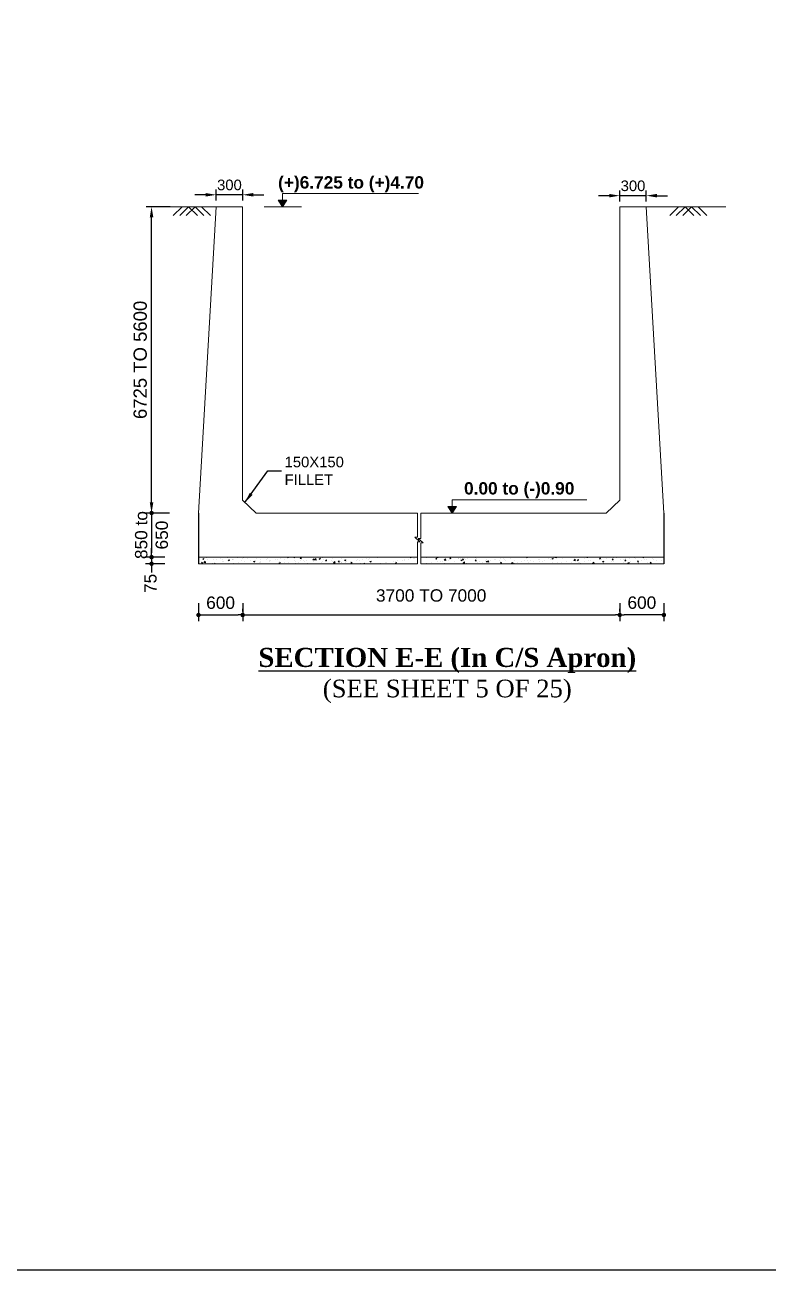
# Model space of a CAD drawing. Extents: x -358915 to 1258323, y -1667244 to -305611.
# Drawn here: x 357326 to 365743, y -1486904 to -1472801 of the extents above; entities that cross this region are included whole.
import ezdxf

# ---------------------------------------------------------------- set-up
doc = ezdxf.new("R2010")
doc.units = 0
doc.header["$LTSCALE"] = 300
doc.header["$MEASUREMENT"] = 0
doc.layers.get('0').update_dxf_attribs({"linetype": 'CONTINUOUS'})
doc.layers.get('DEFPOINTS').update_dxf_attribs({"linetype": 'CONTINUOUS'})
for name, color, linetype in [('Box', 7, 'CONTINUOUS'), ('LINE', 7, 'CONTINUOUS'), ('TXT', 7, 'CONTINUOUS')]:
    doc.layers.add(name, color=color, linetype=linetype)
doc.layers.add('Dim', color=7, linetype='CONTINUOUS', lineweight=9)
doc.layers.add('HATCH', color=252, linetype='CONTINUOUS', lineweight=5)
doc.styles.add('Arial', font='arial.ttf')
doc.styles.add('DIM', font='isocp3.shx')
doc.dimstyles.new('dim_60', dxfattribs={"dimtxt": 120, "dimasz": 120, "dimexe": 60, "dimexo": 60, "dimgap": 50, "dimtad": 1, "dimdec": 0, "dimzin": 0, "dimdsep": 46, "dimtxsty": 'DIM', "dimcen": 0.09, "dimclrd": 5, "dimclre": 5, "dimclrt": 7, "dimadec": 0, "dimazin": 0, "dimtfac": 1, "dimtdec": 0, "dimtmove": 0, "dimatfit": 3, "dimfxl": 1, "dimtolj": 1, "dimtzin": 0, "dimarcsym": 0})
doc.dimstyles.new('dim_70', dxfattribs={"dimtxt": 140, "dimasz": 140, "dimexe": 70, "dimexo": 40, "dimgap": 50, "dimtad": 1, "dimdec": 0, "dimzin": 0, "dimdsep": 46, "dimtxsty": 'Arial', "dimcen": 0.09, "dimclrd": 5, "dimclre": 5, "dimclrt": 7, "dimadec": 0, "dimazin": 0, "dimtfac": 1, "dimtdec": 0, "dimtmove": 0, "dimatfit": 3, "dimfxl": 1, "dimtolj": 1, "dimtzin": 0, "dimarcsym": 0})

# ---------------------------------------------------------------- blocks, each defined once
blk = doc.blocks.new('_Dot')
at = {"color": 0, "linetype": 'ByBlock', "lineweight": -2}
blk.add_line((-0.5, 0), (-1, 0), dxfattribs=at)
at = {"color": 0, "linetype": 'ByBlock', "const_width": 0.5}
blk.add_lwpolyline([(-0.25, 0, 1), (0.25, 0, 1)], format="xyb", close=True, dxfattribs=at)
blk = doc.blocks.new('*D329')
at = {"layer": 'Box', "color": 5, "lineweight": -2, "transparency": 16777216}
for p, q in [((358760, -1478779), (358760, -1478729)), ((358911, -1478829), (358690, -1478829)), ((358911, -1478904), (358690, -1478904)), ((358760, -1478829), (358760, -1478904)), ((358760, -1478954), (358760, -1479004))]:
    blk.add_line(p, q, dxfattribs=at)
at = {"layer": 'DEFPOINTS', "color": 0, "transparency": 16777216}
for p in [(358760, -1478904), (358951, -1478829), (358951, -1478904)]:
    blk.add_point(p, dxfattribs=at)
at = {"layer": 'Box', "color": 5, "lineweight": -2, "transparency": 16777216, "xscale": 50, "yscale": 50, "zscale": 50}
for p, rotation in [((358760, -1478829), 270), ((358760, -1478904), 90)]:
    blk.add_blockref('_Dot', p, dxfattribs=dict(at, rotation=rotation))
at = {"layer": 'Box', "color": 7, "transparency": 16777216, "insert": (358748, -1479126), "char_height": 140, "attachment_point": 5, "rotation": 90, "style": 'Arial'}
blk.add_mtext('\\A1;75', dxfattribs=at)
blk = doc.blocks.new('*D330')
at = {"layer": 'DEFPOINTS', "color": 0, "transparency": 16777216}
for p in [(359492, -1474725), (359492, -1474850), (359792, -1474850)]:
    blk.add_point(p, dxfattribs=at)
at = {"layer": 'Dim', "color": 5, "lineweight": -2, "transparency": 16777216}
for p, q in [((359492, -1474790), (359492, -1474665)), ((359792, -1474790), (359792, -1474665)), ((359372, -1474725), (359252, -1474725)), ((359792, -1474725), (359492, -1474725)), ((359912, -1474725), (360032, -1474725))]:
    blk.add_line(p, q, dxfattribs=at)
at = {"layer": 'Dim', "color": 5, "transparency": 16777216}
for points in [[(359372, -1474705), (359372, -1474745), (359492, -1474725)], [(359912, -1474705), (359912, -1474745), (359792, -1474725)]]:
    blk.add_solid(points, dxfattribs=at)
at = {"layer": 'Dim', "color": 7, "transparency": 16777216, "insert": (359642, -1474614), "char_height": 120, "attachment_point": 5, "style": 'Arial'}
blk.add_mtext('\\A1;300', dxfattribs=at)
blk = doc.blocks.new('*D331')
at = {"layer": 'Box', "color": 5, "lineweight": -2, "transparency": 16777216}
for p, q in [((359792, -1479444), (359792, -1479414)), ((359842, -1479484), (364013, -1479484)), ((364063, -1479444), (364063, -1479414))]:
    blk.add_line(p, q, dxfattribs=at)
at = {"layer": 'DEFPOINTS', "color": 0, "transparency": 16777216}
for p in [(359792, -1479484), (364063, -1479484), (364063, -1479484)]:
    blk.add_point(p, dxfattribs=at)
at = {"layer": 'Box', "color": 5, "lineweight": -2, "transparency": 16777216, "xscale": 50, "yscale": 50, "zscale": 50, "rotation": 180}
blk.add_blockref('_Dot', (359792, -1479484), dxfattribs=at)
at = {"layer": 'Box', "color": 5, "lineweight": -2, "transparency": 16777216, "xscale": 50, "yscale": 50, "zscale": 50}
blk.add_blockref('_Dot', (364063, -1479484), dxfattribs=at)
at = {"layer": 'Box', "color": 7, "transparency": 16777216, "insert": (361927, -1479264), "char_height": 140, "attachment_point": 5, "style": 'Arial'}
blk.add_mtext('\\A1;3700 TO 7000', dxfattribs=at)
blk = doc.blocks.new('*D332')
at = {"layer": 'DEFPOINTS', "color": 0, "transparency": 16777216}
for p in [(358760, -1474860), (359029, -1474860), (359024, -1478329)]:
    blk.add_point(p, dxfattribs=at)
at = {"layer": 'Dim', "color": 5, "lineweight": -2, "transparency": 16777216}
for p, q in [((358969, -1474860), (358700, -1474860)), ((358760, -1478209), (358760, -1474980)), ((358964, -1478329), (358700, -1478329))]:
    blk.add_line(p, q, dxfattribs=at)
at = {"layer": 'Dim', "color": 5, "transparency": 16777216}
for points in [[(358740, -1474980), (358780, -1474980), (358760, -1474860)], [(358740, -1478209), (358780, -1478209), (358760, -1478329)]]:
    blk.add_solid(points, dxfattribs=at)
at = {"layer": 'Dim', "color": 7, "transparency": 16777216, "insert": (358632, -1476595), "char_height": 150, "attachment_point": 5, "rotation": 90, "style": 'Arial'}
blk.add_mtext('\\A1;6725 TO 5600', dxfattribs=at)
blk = doc.blocks.new('*D333')
at = {"layer": 'Box', "color": 5, "lineweight": -2, "transparency": 16777216}
for p, q in [((358828, -1478329), (358690, -1478329)), ((358760, -1478379), (358760, -1478779)), ((358828, -1478829), (358690, -1478829))]:
    blk.add_line(p, q, dxfattribs=at)
at = {"layer": 'DEFPOINTS', "color": 0, "transparency": 16777216}
for p in [(358868, -1478329), (358760, -1478829), (358868, -1478829)]:
    blk.add_point(p, dxfattribs=at)
at = {"layer": 'Box', "color": 5, "lineweight": -2, "transparency": 16777216, "xscale": 50, "yscale": 50, "zscale": 50}
for p, rotation in [((358760, -1478329), 90), ((358760, -1478829), 270)]:
    blk.add_blockref('_Dot', p, dxfattribs=dict(at, rotation=rotation))
at = {"layer": 'Box', "color": 7, "transparency": 16777216, "insert": (358760, -1478579), "char_height": 140, "attachment_point": 5, "rotation": 90, "style": 'Arial'}
blk.add_mtext('\\A1;850 to\\P650', dxfattribs=at)
blk = doc.blocks.new('*D334')
at = {"layer": 'Box', "color": 5, "lineweight": -2, "transparency": 16777216}
for p, q in [((359292, -1479349), (359292, -1479554)), ((359792, -1479349), (359792, -1479554)), ((359342, -1479484), (359742, -1479484))]:
    blk.add_line(p, q, dxfattribs=at)
at = {"layer": 'DEFPOINTS', "color": 0, "transparency": 16777216}
for p in [(359292, -1479309), (359792, -1479309), (359792, -1479484)]:
    blk.add_point(p, dxfattribs=at)
at = {"layer": 'Box', "color": 5, "lineweight": -2, "transparency": 16777216, "xscale": 50, "yscale": 50, "zscale": 50, "rotation": 180}
blk.add_blockref('_Dot', (359292, -1479484), dxfattribs=at)
at = {"layer": 'Box', "color": 5, "lineweight": -2, "transparency": 16777216, "xscale": 50, "yscale": 50, "zscale": 50}
blk.add_blockref('_Dot', (359792, -1479484), dxfattribs=at)
at = {"layer": 'Box', "color": 7, "transparency": 16777216, "insert": (359542, -1479346), "char_height": 140, "attachment_point": 5, "style": 'Arial'}
blk.add_mtext('\\A1;600', dxfattribs=at)
blk = doc.blocks.new('*D335')
at = {"layer": 'Box', "color": 5, "lineweight": -2, "transparency": 16777216}
for p, q in [((364063, -1479349), (364063, -1479554)), ((364563, -1479349), (364563, -1479554)), ((364513, -1479484), (364113, -1479484))]:
    blk.add_line(p, q, dxfattribs=at)
at = {"layer": 'DEFPOINTS', "color": 0, "transparency": 16777216}
for p in [(364063, -1479309), (364563, -1479309), (364063, -1479484)]:
    blk.add_point(p, dxfattribs=at)
at = {"layer": 'Box', "color": 5, "lineweight": -2, "transparency": 16777216, "xscale": 50, "yscale": 50, "zscale": 50, "rotation": 180}
blk.add_blockref('_Dot', (364063, -1479484), dxfattribs=at)
at = {"layer": 'Box', "color": 5, "lineweight": -2, "transparency": 16777216, "xscale": 50, "yscale": 50, "zscale": 50}
blk.add_blockref('_Dot', (364563, -1479484), dxfattribs=at)
at = {"layer": 'Box', "color": 7, "transparency": 16777216, "insert": (364313, -1479345), "char_height": 140, "attachment_point": 5, "style": 'Arial'}
blk.add_mtext('\\A1;600', dxfattribs=at)
blk = doc.blocks.new('*D1509')
at = {"layer": 'DEFPOINTS', "color": 0, "transparency": 16777216}
for p in [(364063, -1474735), (364063, -1474860), (364363, -1474860)]:
    blk.add_point(p, dxfattribs=at)
at = {"layer": 'Dim', "color": 5, "lineweight": -2, "transparency": 16777216}
for p, q in [((364063, -1474800), (364063, -1474675)), ((364363, -1474800), (364363, -1474675)), ((363943, -1474735), (363823, -1474735)), ((364363, -1474735), (364063, -1474735)), ((364483, -1474735), (364603, -1474735))]:
    blk.add_line(p, q, dxfattribs=at)
at = {"layer": 'Dim', "color": 5, "transparency": 16777216}
for points in [[(363943, -1474715), (363943, -1474755), (364063, -1474735)], [(364483, -1474715), (364483, -1474755), (364363, -1474735)]]:
    blk.add_solid(points, dxfattribs=at)
at = {"layer": 'Dim', "color": 7, "transparency": 16777216, "insert": (364213, -1474624), "char_height": 120, "attachment_point": 5, "style": 'Arial'}
blk.add_mtext('\\A1;300', dxfattribs=at)

msp = doc.modelspace()

# ---------------------------------------------------------------- hatches: boundary and pattern name
at = {"layer": 'Dim', "ltscale": 500}
h = msp.add_hatch(color=15, dxfattribs=at)
h.dxf.hatch_style = 1
h.paths.add_polyline_path([(360242.2, -1474786.2), (360192.5, -1474786.2), (360242.2, -1474860.1)])
h.paths.add_polyline_path([(360291.9, -1474786.2), (360242.2, -1474786.2), (360242.2, -1474860.1)])
h = msp.add_hatch(color=15, dxfattribs=at)
h.dxf.hatch_style = 1
h.paths.add_polyline_path([(362163.5, -1478255.2), (362113.8, -1478255.2), (362163.5, -1478329.1)])
h.paths.add_polyline_path([(362213.2, -1478255.2), (362163.5, -1478255.2), (362163.5, -1478329.1)])

# ---------------------------------------------------------------- linework, layer by layer
at = {"color": 7, "lineweight": 15}
for p, q in [((359291.7, -1478329.1), (359491.7, -1474860.1)), ((359491.7, -1474860.1), (359791.7, -1474860.1)), ((359791.7, -1478184.7), (359791.7, -1474860.1)), ((364362.7, -1474860.1), (364062.7, -1474860.1)), ((364062.7, -1478184.7), (364062.7, -1474860.1)), ((364562.7, -1478329.1), (364362.7, -1474860.1)), ((359791.7, -1478184.7), (359946.6, -1478329.1)), ((364062.7, -1478184.7), (363907.8, -1478329.1)), ((359946.6, -1478329.1), (361773, -1478329.1)), ((361810.7, -1478329.1), (363907.8, -1478329.1)), ((359291.7, -1478829.1), (361773, -1478829.1)), ((359291.7, -1478904.1), (361773, -1478904.1)), ((361810.7, -1478829.1), (364562.7, -1478829.1)), ((361810.7, -1478904.1), (364562.7, -1478904.1))]:
    msp.add_line(p, q, dxfattribs=at)
at = {"layer": 'Dim', "ltscale": 500}
for points in [[(360242.2, -1474860.1), (360192.5, -1474786.2), (360291.9, -1474786.2)], [(362163.5, -1478329.1), (362213.2, -1478255.2), (362113.8, -1478255.2)]]:
    msp.add_lwpolyline(points, close=True, dxfattribs=at)
for points in [[(360242.2, -1474786.2), (360242.2, -1474710.3), (361783.2, -1474710.3)], [(362163.5, -1478255.2), (362163.5, -1478179.3), (363689.4, -1478179.3)]]:
    msp.add_lwpolyline(points, dxfattribs=at)
at = {"layer": 'Dim', "lineweight": 15}
for points in [[(361773, -1478329.1), (361773, -1478604), (361742.4, -1478604), (361798.7, -1478655.7), (361773, -1478655.7), (361773, -1478904.1)], [(361810.7, -1478329.1), (361810.7, -1478617), (361780.1, -1478617), (361836.4, -1478668.7), (361810.7, -1478668.7), (361810.7, -1478904.1)]]:
    msp.add_lwpolyline(points, dxfattribs=at)
at = {"layer": 'HATCH', "color": 8, "lineweight": 15}
for p, q in [((358885.3, -1474860.1), (359491.7, -1474860.1)), ((360034, -1474860.1), (360457.6, -1474860.1)), ((365262.7, -1474860.1), (364362.7, -1474860.1))]:
    msp.add_line(p, q, dxfattribs=at)
for points in [[(359106.4, -1474860.1), (359006.6, -1474960)], [(359180, -1474860.1), (359080.1, -1474960)], [(359253.5, -1474860.1), (359153.6, -1474960)], [(359180, -1474860.1), (359279.8, -1474960)], [(359253.5, -1474860.1), (359353.3, -1474960)], [(359327, -1474860.1), (359426.9, -1474960)], [(364729, -1474860.1), (364629.1, -1474960)], [(364802.5, -1474860.1), (364702.7, -1474960)], [(364876.1, -1474860.1), (364776.2, -1474960)], [(364802.5, -1474860.1), (364902.4, -1474960)], [(364876.1, -1474860.1), (364975.9, -1474960)], [(364949.6, -1474860.1), (365049.5, -1474960)]]:
    msp.add_lwpolyline(points, dxfattribs=at)
at = {"layer": 'LINE'}
for p, q in [((359291.7, -1478329.1), (359291.7, -1478904.1)), ((364562.7, -1478329.1), (364562.7, -1478904.1))]:
    msp.add_line(p, q, dxfattribs=at)
at = {"layer": 'LINE', "color": 2, "lineweight": 15}
for p, q in [((359324.5, -1478896), (359334.1, -1478884.5)), ((359324.5, -1478896), (359336.4, -1478897)), ((359336.4, -1478897), (359334.1, -1478884.5)), ((359339.9, -1478847.8), (359353.9, -1478842.4)), ((359339.9, -1478847.8), (359349.8, -1478854.5)), ((359349.8, -1478854.5), (359353.9, -1478842.4)), ((359352.2, -1478889), (359370, -1478891.7)), ((359352.3, -1478888.9), (359367.8, -1478872.6)), ((359352.4, -1478846.5), (359352.4, -1478846.5)), ((359364.7, -1478869.6), (359364.7, -1478869.6)), ((359370, -1478891.7), (359367.8, -1478872.7)), ((359375.4, -1478902.5), (359375.4, -1478902.5)), ((359377.8, -1478835.9), (359377.8, -1478835.9)), ((359398.2, -1478852.5), (359398.2, -1478852.5)), ((359446.1, -1478896.4), (359446.1, -1478896.4)), ((359459.1, -1478851), (359459.1, -1478851)), ((359471.6, -1478904.1), (359477.5, -1478897.1)), ((359478.8, -1478904.1), (359477.5, -1478897.1)), ((359478, -1478888.4), (359478, -1478888.4)), ((359491.1, -1478853), (359491.1, -1478853)), ((359514.8, -1478832.5), (359514.8, -1478832.5)), ((359541.1, -1478846.4), (359541.1, -1478846.4)), ((359562.7, -1478876.4), (359562.7, -1478876.4)), ((359565.9, -1478855.6), (359565.9, -1478855.6)), ((359579.1, -1478875.6), (359579.1, -1478875.6)), ((359616.9, -1478836.4), (359616.9, -1478836.4)), ((359627.3, -1478863.8), (359641.3, -1478858.4)), ((359627.3, -1478863.8), (359637.3, -1478870.5)), ((359630.5, -1478833.2), (359630.5, -1478833.2)), ((359637.3, -1478870.5), (359641.3, -1478858.4)), ((359672.7, -1478860.1), (359672.7, -1478860.1)), ((359679.4, -1478856.4), (359679.4, -1478856.4)), ((359682.9, -1478860.6), (359682.9, -1478860.6)), ((359690.6, -1478898.7), (359690.6, -1478898.7)), ((359737.3, -1478837.7), (359737.3, -1478837.7)), ((359740.6, -1478892.1), (359740.6, -1478892.1)), ((359779.4, -1478864.6), (359779.4, -1478864.6)), ((359785.6, -1478846.5), (359785.6, -1478846.5)), ((359796, -1478836.4), (359796, -1478836.4)), ((359816.4, -1478882.1), (359816.4, -1478882.1)), ((359844, -1478842.2), (359844, -1478842.2)), ((359884.2, -1478900.3), (359884.2, -1478900.3)), ((359886.2, -1478869.1), (359886.2, -1478869.1)), ((359886.6, -1478833.7), (359886.6, -1478833.7)), ((359914.7, -1478879.8), (359928.7, -1478874.4)), ((359914.7, -1478879.8), (359924.7, -1478886.5)), ((359924.7, -1478886.5), (359928.7, -1478874.4)), ((359942.7, -1478865.5), (359942.7, -1478865.5)), ((359950.8, -1478846.7), (359950.8, -1478846.7)), ((359988.1, -1478885.3), (359988.1, -1478885.3)), ((359989, -1478886.4), (359989, -1478886.4)), ((359992.8, -1478858.9), (359992.8, -1478858.9)), ((359993, -1478873.6), (359993, -1478873.6)), ((360057.6, -1478851.2), (360057.6, -1478851.2)), ((360068.5, -1478848.9), (360068.5, -1478848.9)), ((360090.8, -1478871.2), (360090.8, -1478871.2)), ((360099.7, -1478878.1), (360099.7, -1478878.1)), ((360105.7, -1478866.3), (360105.7, -1478866.3)), ((360164.3, -1478855.8), (360164.3, -1478855.8)), ((360191.8, -1478858.4), (360191.8, -1478858.4)), ((360194.8, -1478832.3), (360194.8, -1478832.3)), ((360202.2, -1478895.8), (360216.2, -1478890.4)), ((360202.2, -1478895.8), (360212.1, -1478902.5)), ((360206.5, -1478882.6), (360206.5, -1478882.6)), ((360212.1, -1478902.5), (360216.2, -1478890.4)), ((360222.3, -1478846.3), (360222.3, -1478846.3)), ((360268, -1478894.6), (360268, -1478894.6)), ((360271.1, -1478860.3), (360271.1, -1478860.3)), ((360295.7, -1478843.4), (360295.7, -1478843.4)), ((360300.9, -1478833.4), (360304.5, -1478829.1)), ((360300.9, -1478833.4), (360312.8, -1478834.5)), ((360312.8, -1478834.5), (360311.8, -1478829.1)), ((360313.3, -1478887.1), (360313.3, -1478887.1)), ((360370.2, -1478831.3), (360376, -1478829.1)), ((360370.2, -1478831.3), (360380.2, -1478838)), ((360377.9, -1478864.8), (360377.9, -1478864.8)), ((360380.2, -1478838), (360383.2, -1478829.1)), ((360394.3, -1478878), (360394.3, -1478878)), ((360395.9, -1478895.9), (360395.9, -1478895.9)), ((360398.4, -1478829.3), (360398.4, -1478829.3)), ((360409.3, -1478829.1), (360410.7, -1478829.3)), ((360410.7, -1478829.3), (360410.7, -1478829.1)), ((360420, -1478891.6), (360420, -1478891.6)), ((360444.3, -1478846), (360454, -1478834.5)), ((360444.3, -1478846), (360456.3, -1478847)), ((360444.4, -1478871.4), (360444.4, -1478871.4)), ((360456.3, -1478847), (360454, -1478834.5)), ((360484.6, -1478869.3), (360484.6, -1478869.3)), ((360497, -1478883.1), (360497, -1478883.1)), ((360520.1, -1478861.4), (360520.1, -1478861.4)), ((360526.8, -1478896.2), (360526.8, -1478896.2)), ((360587.8, -1478858.5), (360597.4, -1478847)), ((360587.8, -1478858.5), (360599.7, -1478859.6)), ((360591.4, -1478873.8), (360591.4, -1478873.8)), ((360599.7, -1478859.6), (360597.4, -1478847)), ((360600.8, -1478868.1), (360600.8, -1478868.1)), ((360606.4, -1478859.6), (360622, -1478843.3)), ((360606.4, -1478859.7), (360624.2, -1478862.4)), ((360624.2, -1478862.4), (360621.9, -1478843.4)), ((360633.5, -1478900.7), (360633.5, -1478900.7)), ((360646.5, -1478844.8), (360646.5, -1478844.8)), ((360657.6, -1478847.3), (360671.6, -1478842)), ((360657.6, -1478847.3), (360667.6, -1478854)), ((360667.6, -1478854), (360671.6, -1478842)), ((360680.6, -1478885.6), (360680.6, -1478885.6)), ((360696.5, -1478838.2), (360696.5, -1478838.2)), ((360698.1, -1478878.3), (360698.1, -1478878.3)), ((360703.5, -1478854), (360703.5, -1478854)), ((360731.2, -1478871.1), (360740.9, -1478859.6)), ((360731.2, -1478871.1), (360743.2, -1478872.1)), ((360743.2, -1478872.1), (360740.9, -1478859.6)), ((360797.2, -1478865.5), (360797.2, -1478865.5)), ((360804.5, -1478841.2), (360804.5, -1478841.2)), ((360804.9, -1478882.8), (360804.9, -1478882.8)), ((360819.8, -1478892.8), (360837.6, -1478895.5)), ((360819.9, -1478892.7), (360835.5, -1478876.4)), ((360837.6, -1478895.5), (360835.4, -1478876.5)), ((360846, -1478890.5), (360846, -1478890.5)), ((360874.7, -1478883.6), (360884.3, -1478872.1)), ((360874.7, -1478883.6), (360886.6, -1478884.7)), ((360886.6, -1478884.7), (360884.3, -1478872.1)), ((360896, -1478883.9), (360896, -1478883.9)), ((360906, -1478892.8), (360906, -1478892.8)), ((360911.7, -1478887.3), (360911.7, -1478887.3)), ((360913.9, -1478845.5), (360913.9, -1478845.5)), ((360945.1, -1478863.3), (360959.1, -1478858)), ((360945.1, -1478863.3), (360955, -1478870.1)), ((360955, -1478870.1), (360959.1, -1478858)), ((360961.8, -1478889.4), (360961.8, -1478889.4)), ((360971.8, -1478873.9), (360971.8, -1478873.9)), ((361008.7, -1478878.7), (361008.7, -1478878.7)), ((361018.1, -1478896.2), (361027.8, -1478884.7)), ((361018.1, -1478896.2), (361030.1, -1478897.2)), ((361018.4, -1478891.8), (361018.4, -1478891.8)), ((361030.1, -1478897.2), (361027.8, -1478884.7)), ((361078.4, -1478869.4), (361078.4, -1478869.4)), ((361098.1, -1478857.3), (361098.1, -1478857.3)), ((361109.7, -1478865.9), (361109.7, -1478865.9)), ((361125.2, -1478896.4), (361125.2, -1478896.4)), ((361148.2, -1478850.7), (361148.2, -1478850.7)), ((361165.5, -1478904.1), (361171.2, -1478897.2)), ((361172.5, -1478904.1), (361171.2, -1478897.2)), ((361195.1, -1478849.4), (361195.1, -1478849.4)), ((361213.6, -1478850.9), (361213.6, -1478850.9)), ((361223.9, -1478840.7), (361223.9, -1478840.7)), ((361232, -1478900.9), (361232, -1478900.9)), ((361232.5, -1478879.4), (361246.5, -1478874)), ((361232.5, -1478879.4), (361242.4, -1478886.1)), ((361242.4, -1478886.1), (361246.5, -1478874)), ((361297.6, -1478903), (361297.6, -1478903)), ((361311.7, -1478829.4), (361311.7, -1478829.4)), ((361313.8, -1478903.4), (361313.8, -1478903.4)), ((361316.3, -1478836.9), (361316.3, -1478836.9)), ((361347.7, -1478896.4), (361347.7, -1478896.4)), ((361388.1, -1478899.4), (361388.1, -1478899.4)), ((361414.9, -1478890.6), (361414.9, -1478890.6)), ((361423.4, -1478886.4), (361423.4, -1478886.4)), ((361504.7, -1478879.3), (361504.7, -1478879.3)), ((361518.7, -1478875.6), (361518.7, -1478875.6)), ((361519.9, -1478895.4), (361533.9, -1478890)), ((361519.9, -1478895.4), (361529.9, -1478902.1)), ((361529.9, -1478902.1), (361533.9, -1478890)), ((361549.7, -1478869.8), (361549.7, -1478869.8)), ((361599.8, -1478863.2), (361599.8, -1478863.2)), ((361621.4, -1478859.3), (361621.4, -1478859.3)), ((361621.4, -1478861.6), (361621.4, -1478861.6)), ((361675.5, -1478853.2), (361675.5, -1478853.2)), ((361688, -1478830.9), (361692.6, -1478829.1)), ((361688, -1478830.9), (361697.9, -1478837.6)), ((361697.9, -1478837.6), (361700.8, -1478829.1)), ((361722.4, -1478848.8), (361722.4, -1478848.8)), ((361738, -1478839.3), (361738, -1478839.3)), ((361823.9, -1478900.3), (361823.9, -1478900.3)), ((361826.3, -1478833.8), (361826.3, -1478833.8)), ((361851.9, -1478830), (361851.9, -1478830)), ((361860.5, -1478830.3), (361878.3, -1478833.1)), ((361860.6, -1478830.3), (361861.7, -1478829.1)), ((361875, -1478898.9), (361875, -1478898.9)), ((361878.3, -1478833.1), (361877.9, -1478829.1)), ((361926.6, -1478886.3), (361926.6, -1478886.3)), ((361975.4, -1478846.9), (361989.4, -1478841.5)), ((361975.4, -1478846.9), (361985.3, -1478853.6)), ((361985.3, -1478853.6), (361989.4, -1478841.5)), ((361994.5, -1478833.6), (361998.3, -1478829.1)), ((361994.5, -1478833.6), (362006.5, -1478834.6)), ((362001.4, -1478882.3), (362001.4, -1478882.3)), ((362006.5, -1478834.6), (362005.5, -1478829.1)), ((362018.3, -1478830.2), (362018.3, -1478830.2)), ((362027.6, -1478873.5), (362027.6, -1478873.5)), ((362051.4, -1478875.7), (362051.4, -1478875.7)), ((362074, -1478863.5), (362091.8, -1478866.2)), ((362074.1, -1478863.4), (362089.6, -1478847.1)), ((362079.7, -1478898.6), (362079.7, -1478898.6)), ((362091.8, -1478866.2), (362089.6, -1478847.2)), ((362125, -1478834.8), (362125, -1478834.8)), ((362127.2, -1478865.7), (362127.2, -1478865.7)), ((362131.5, -1478858.5), (362131.5, -1478858.5)), ((362138, -1478846.1), (362147.6, -1478834.6)), ((362138, -1478846.1), (362149.9, -1478847.2)), ((362149.9, -1478847.2), (362147.6, -1478834.6)), ((362196.3, -1478878.5), (362196.3, -1478878.5)), ((362231.8, -1478839.3), (362231.8, -1478839.3)), ((362234.2, -1478844.4), (362234.2, -1478844.4)), ((362253.5, -1478849.1), (362253.5, -1478849.1)), ((362262.8, -1478862.9), (362276.8, -1478857.5)), ((362262.8, -1478862.9), (362272.8, -1478869.6)), ((362272.8, -1478869.6), (362276.8, -1478857.5)), ((362281.4, -1478858.7), (362291.1, -1478847.2)), ((362281.4, -1478858.7), (362293.4, -1478859.7)), ((362287.4, -1478896.6), (362305.2, -1478899.3)), ((362287.5, -1478896.5), (362303.1, -1478880.2)), ((362293.4, -1478859.7), (362291.1, -1478847.2)), ((362305.2, -1478899.3), (362303, -1478880.3)), ((362303.5, -1478842.5), (362303.5, -1478842.5)), ((362312.9, -1478858.5), (362312.9, -1478858.5)), ((362332.7, -1478898.2), (362332.7, -1478898.2)), ((362335.2, -1478831.6), (362335.2, -1478831.6)), ((362338.6, -1478843.8), (362338.6, -1478843.8)), ((362360.9, -1478902.4), (362360.9, -1478902.4)), ((362379.3, -1478832.5), (362379.3, -1478832.5)), ((362424.9, -1478871.2), (362434.5, -1478859.7)), ((362424.9, -1478871.2), (362436.9, -1478872.3)), ((362429.6, -1478838.5), (362429.6, -1478838.5)), ((362436.9, -1478872.3), (362434.5, -1478859.7)), ((362436.6, -1478883.2), (362436.6, -1478883.2)), ((362445.3, -1478848.3), (362445.3, -1478848.3)), ((362453, -1478894.8), (362453, -1478894.8)), ((362477.5, -1478882.4), (362477.5, -1478882.4)), ((362503.1, -1478888.2), (362503.1, -1478888.2)), ((362539.3, -1478869.1), (362539.3, -1478869.1)), ((362550.2, -1478878.9), (362564.2, -1478873.6)), ((362550.2, -1478878.9), (362560.2, -1478885.6)), ((362552.1, -1478852.8), (362552.1, -1478852.8)), ((362560.2, -1478885.6), (362564.2, -1478873.6)), ((362568.4, -1478883.8), (362578, -1478872.3)), ((362568.4, -1478883.8), (362580.3, -1478884.8)), ((362580.3, -1478884.8), (362578, -1478872.3)), ((362578.8, -1478878.2), (362578.8, -1478878.2)), ((362594.1, -1478862.4), (362594.1, -1478862.4)), ((362640.3, -1478856.3), (362640.3, -1478856.3)), ((362658.9, -1478857.3), (362658.9, -1478857.3)), ((362705.1, -1478861.6), (362705.1, -1478861.6)), ((362710.8, -1478842.4), (362710.8, -1478842.4)), ((362711.8, -1478896.3), (362721.4, -1478884.8)), ((362711.8, -1478896.3), (362723.8, -1478897.4)), ((362723.8, -1478897.4), (362721.4, -1478884.8)), ((362744.2, -1478841.3), (362744.2, -1478841.3)), ((362755.2, -1478855), (362755.2, -1478855)), ((362765.6, -1478861.8), (362765.6, -1478861.8)), ((362830.9, -1478845), (362830.9, -1478845)), ((362837.7, -1478894.9), (362851.7, -1478889.6)), ((362837.7, -1478894.9), (362847.6, -1478901.7)), ((362844.5, -1478893.8), (362844.5, -1478893.8)), ((362847.6, -1478901.7), (362851.7, -1478889.6)), ((362859.3, -1478904.1), (362864.9, -1478897.4)), ((362866.1, -1478904.1), (362864.9, -1478897.4)), ((362872.4, -1478866.3), (362872.4, -1478866.3)), ((362903.8, -1478892.3), (362903.8, -1478892.3)), ((362945.5, -1478881), (362945.5, -1478881)), ((362954.7, -1478900.7), (362954.7, -1478900.7)), ((362979.1, -1478870.8), (362979.1, -1478870.8)), ((363005.7, -1478830.4), (363009.2, -1478829.1)), ((363005.7, -1478830.4), (363015.7, -1478837.1)), ((363015.7, -1478837.1), (363018.4, -1478829.1)), ((363020.4, -1478872.3), (363020.4, -1478872.3)), ((363030.4, -1478890.7), (363030.4, -1478890.7)), ((363049.4, -1478866), (363049.4, -1478866)), ((363085.9, -1478875.4), (363085.9, -1478875.4)), ((363137.1, -1478852.3), (363137.1, -1478852.3)), ((363152, -1478851.9), (363152, -1478851.9)), ((363156.7, -1478874.1), (363156.7, -1478874.1)), ((363192.7, -1478879.9), (363192.7, -1478879.9)), ((363206.8, -1478867.5), (363206.8, -1478867.5)), ((363253.1, -1478839.1), (363253.1, -1478839.1)), ((363253.7, -1478832.3), (363253.7, -1478832.3)), ((363282.6, -1478857.5), (363282.6, -1478857.5)), ((363293.1, -1478846.5), (363307.1, -1478841.1)), ((363293.1, -1478846.5), (363303.1, -1478853.2)), ((363299.4, -1478884.4), (363299.4, -1478884.4)), ((363303.1, -1478853.2), (363307.1, -1478841.1)), ((363328.2, -1478834.1), (363333, -1478829.1)), ((363328.2, -1478834.1), (363345.9, -1478836.9)), ((363345.9, -1478836.9), (363345, -1478829.1)), ((363354.5, -1478890.7), (363354.5, -1478890.7)), ((363406.2, -1478888.9), (363406.2, -1478888.9)), ((363408.9, -1478840.9), (363408.9, -1478840.9)), ((363457.2, -1478876.6), (363457.2, -1478876.6)), ((363458.9, -1478834.3), (363458.9, -1478834.3)), ((363482.1, -1478903.2), (363482.1, -1478903.2)), ((363513, -1478893.4), (363513, -1478893.4)), ((363541.6, -1478867.3), (363559.4, -1478870)), ((363541.7, -1478867.2), (363557.3, -1478850.9)), ((363559.4, -1478870), (363557.2, -1478851)), ((363558.2, -1478863.8), (363558.2, -1478863.8)), ((363580.6, -1478862.5), (363594.6, -1478857.1)), ((363580.6, -1478862.5), (363590.5, -1478869.2)), ((363590.5, -1478869.2), (363594.6, -1478857.1)), ((363595.3, -1478891.6), (363595.3, -1478891.6)), ((363608.4, -1478886.6), (363608.4, -1478886.6)), ((363619.7, -1478897.9), (363619.7, -1478897.9)), ((363658.5, -1478880), (363658.5, -1478880)), ((363662.1, -1478848.8), (363662.1, -1478848.8)), ((363688.2, -1478833.7), (363692.1, -1478829.1)), ((363688.2, -1478833.7), (363700.2, -1478834.8)), ((363700.2, -1478834.8), (363699.1, -1478829.1)), ((363712, -1478871.5), (363712, -1478871.5)), ((363726.5, -1478902.4), (363726.5, -1478902.4)), ((363734.2, -1478870), (363734.2, -1478870)), ((363755.1, -1478900.3), (363770.7, -1478884)), ((363755.1, -1478900.4), (363772.8, -1478903.1)), ((363762.4, -1478901.3), (363762.4, -1478901.3)), ((363764.8, -1478834.7), (363764.8, -1478834.7)), ((363772.8, -1478903.1), (363770.6, -1478884.1)), ((363828.6, -1478851.5), (363828.6, -1478851.5)), ((363831.7, -1478846.3), (363841.3, -1478834.8)), ((363831.7, -1478846.3), (363843.6, -1478847.3)), ((363843.6, -1478847.3), (363841.3, -1478834.8)), ((363860.5, -1478853.4), (363860.5, -1478853.4)), ((363863.4, -1478888.5), (363863.4, -1478888.5)), ((363868, -1478878.5), (363882, -1478873.1)), ((363868, -1478878.5), (363877.9, -1478885.2)), ((363876.5, -1478895.4), (363876.5, -1478895.4)), ((363877.9, -1478885.2), (363882, -1478873.1)), ((363910.6, -1478846.8), (363910.6, -1478846.8)), ((363915.2, -1478832.1), (363915.2, -1478832.1)), ((363945.3, -1478831.5), (363945.3, -1478831.5)), ((363967.3, -1478873.5), (363967.3, -1478873.5)), ((363975.1, -1478858.8), (363984.8, -1478847.4)), ((363975.1, -1478858.8), (363987.1, -1478859.9)), ((363987.1, -1478859.9), (363984.8, -1478847.4)), ((363986.3, -1478836.8), (363986.3, -1478836.8)), ((363993.2, -1478875.4), (363993.2, -1478875.4)), ((364022, -1478836.6), (364022, -1478836.6)), ((364060, -1478899.1), (364060, -1478899.1)), ((364069.9, -1478859.4), (364069.9, -1478859.4)), ((364109.8, -1478855.4), (364109.8, -1478855.4)), ((364110.1, -1478892.5), (364110.1, -1478892.5)), ((364118.6, -1478871.4), (364128.2, -1478859.9)), ((364118.6, -1478871.4), (364130.5, -1478872.4)), ((364130.5, -1478872.4), (364128.2, -1478859.9)), ((364128.7, -1478841.2), (364128.7, -1478841.2)), ((364155.4, -1478894.5), (364169.4, -1478889.1)), ((364155.4, -1478894.5), (364165.4, -1478901.2)), ((364165.4, -1478901.2), (364169.4, -1478889.1)), ((364171, -1478846.6), (364171, -1478846.6)), ((364185.8, -1478882.5), (364185.8, -1478882.5)), ((364226.5, -1478835.4), (364226.5, -1478835.4)), ((364235.5, -1478845.7), (364235.5, -1478845.7)), ((364262, -1478883.9), (364271.7, -1478872.5)), ((364262, -1478883.9), (364274, -1478885)), ((364274, -1478885), (364271.7, -1478872.5)), ((364272.4, -1478898.2), (364272.4, -1478898.2)), ((364274.8, -1478831.6), (364274.8, -1478831.6)), ((364312.1, -1478865.9), (364312.1, -1478865.9)), ((364323.5, -1478830), (364325.8, -1478829.1)), ((364323.5, -1478830), (364333.4, -1478836.7)), ((364333.4, -1478836.7), (364336, -1478829.1)), ((364342.3, -1478850.2), (364342.3, -1478850.2)), ((364362.2, -1478859.3), (364362.2, -1478859.3)), ((364375.1, -1478884.1), (364375.1, -1478884.1)), ((364405.5, -1478896.5), (364415.1, -1478885)), ((364405.5, -1478896.5), (364417.4, -1478897.5)), ((364417.4, -1478897.5), (364415.1, -1478885)), ((364419.5, -1478885.3), (364419.5, -1478885.3)), ((364438, -1478849.3), (364438, -1478849.3)), ((364449, -1478854.7), (364449, -1478854.7)), ((364476.1, -1478871.3), (364476.1, -1478871.3)), ((364513.6, -1478832.3), (364513.6, -1478832.3)), ((364536.1, -1478865.3), (364536.1, -1478865.3))]:
    msp.add_line(p, q, dxfattribs=at)
at = {"layer": 'LINE'}
msp.add_lwpolyline([(384873.1, -1486903.5), (348908.2, -1486903.5), (348908.2, -1461471.1), (384873.1, -1461471.1)], close=True, dxfattribs=at)

# ---------------------------------------------------------------- texts
at = {"layer": 'TXT', "color": 0, "char_height": 140, "attachment_point": 5, "style": 'Arial'}
for s, insert, width in [('{\\fArial|b1|i0|c0|p34;\\C6;(+)6.725 to (+)4.70}', (361019.3, -1474605.6), 1687.672), ('{\\fArial|b1|i0|c0|p34;\\C6;0.00 to (-)0.90}', (362924.1, -1478070.9), 2167.121)]:
    msp.add_mtext(s, dxfattribs=dict(at, insert=insert, width=width))
at = {"layer": 'TXT', "color": 0, "insert": (360267, -1477851.3), "char_height": 120, "attachment_point": 4, "style": 'Arial'}
msp.add_mtext('150X150\\PFILLET', dxfattribs=at)
at = {"layer": 'TXT', "color": 0, "insert": (362109.4, -1480169), "char_height": 77.76, "width": 4918.982, "attachment_point": 5}
msp.add_mtext('{\\fTimes New Roman|b1|i0|c0|p18;\\H2.778x;\\L\\C6;SECTION E-E (In C/S Apron)\\P\\fTimes New Roman|b0|i0|c0|p18;\\H0.9259x;\\l\\C0;(SEE SHEET 5 OF 25)}', dxfattribs=at)

# ---------------------------------------------------------------- dimensions: what is measured, and where the dimension line sits
at = {"layer": 'Box', "color": 15}
for base, p1, p2, angle, text, picture, middle in [((358759.5, -1478829.1), (358868.1, -1478329.1), (358868.1, -1478829.1), 90, '850 to\\P650', '*D333', (358759.5, -1478579.1)), ((364062.7, -1479483.6), (364562.7, -1479308.8), (364062.7, -1479308.8), 180, '600', '*D335', (364312.7, -1479344.8))]:
    dim = msp.add_linear_dim(base=base, p1=p1, p2=p2, angle=angle, text=text, dimstyle='dim_70', override={"dimasz": 50, "dimblk1": 'Dot', "dimblk2": 'Dot', "dimsah": 1, "dimtmove": 2}, dxfattribs=at)
    dim.commit()
    dim.dimension.update_dxf_attribs({"geometry": picture, "text_midpoint": middle, "dimtype": 160})
dim = msp.add_linear_dim(base=(358759.5, -1478904.1), p1=(358951.3, -1478829.1), p2=(358951.3, -1478904.1), angle=90, dimstyle='dim_70', override={"dimasz": 50, "dimblk1": 'Dot', "dimblk2": 'Dot', "dimsah": 1, "dimtmove": 2}, dxfattribs=at)
dim.commit()
dim.dimension.update_dxf_attribs({"geometry": '*D329', "text_midpoint": (358747.7, -1479126.3), "dimtype": 160})
for base, p1, p2, text, picture, middle in [((364062.7, -1479483.6), (359791.7, -1479483.6), (364062.7, -1479483.6), '3700 TO 7000', '*D331', (361927.2, -1479263.8)), ((359791.7, -1479483.6), (359291.7, -1479308.8), (359791.7, -1479308.8), '600', '*D334', (359541.7, -1479345.9))]:
    dim = msp.add_linear_dim(base=base, p1=p1, p2=p2, text=text, dimstyle='dim_70', override={"dimasz": 50, "dimblk1": 'Dot', "dimblk2": 'Dot', "dimsah": 1, "dimtmove": 2}, dxfattribs=at)
    dim.commit()
    dim.dimension.update_dxf_attribs({"geometry": picture, "text_midpoint": middle, "dimtype": 160})
at = {"layer": 'Dim'}
for base, p1, p2, picture, middle in [((359491.7, -1474725), (359791.7, -1474850.2), (359491.7, -1474850.2), '*D330', (359641.7, -1474725)), ((364062.7, -1474734.9), (364362.7, -1474860.1), (364062.7, -1474860.1), '*D1509', (364212.7, -1474734.9))]:
    dim = msp.add_linear_dim(base=base, p1=p1, p2=p2, dimstyle='dim_60', override={"dimtxsty": 'Arial'}, dxfattribs=at)
    dim.commit()
    dim.dimension.update_dxf_attribs({"geometry": picture, "text_midpoint": middle, "dimtype": 160})
dim = msp.add_linear_dim(base=(358759.5, -1474860.1), p1=(359023.9, -1478329.1), p2=(359028.5, -1474860.1), angle=90, text='6725 TO 5600', dimstyle='dim_60', override={"dimtxt": 150, "dimtxsty": 'Arial'}, dxfattribs=at)
dim.commit()
dim.dimension.update_dxf_attribs({"geometry": '*D332', "text_midpoint": (358759.5, -1476594.6), "dimtype": 160})

# ---------------------------------------------------------------- leaders
at = {"layer": 'LINE'}
msp.add_leader([(359818.1, -1478209.3), (360077.3, -1477851.3), (360233.1, -1477851.3)], dimstyle='dim_60', dxfattribs=at)

doc.saveas('drawing.dxf')
